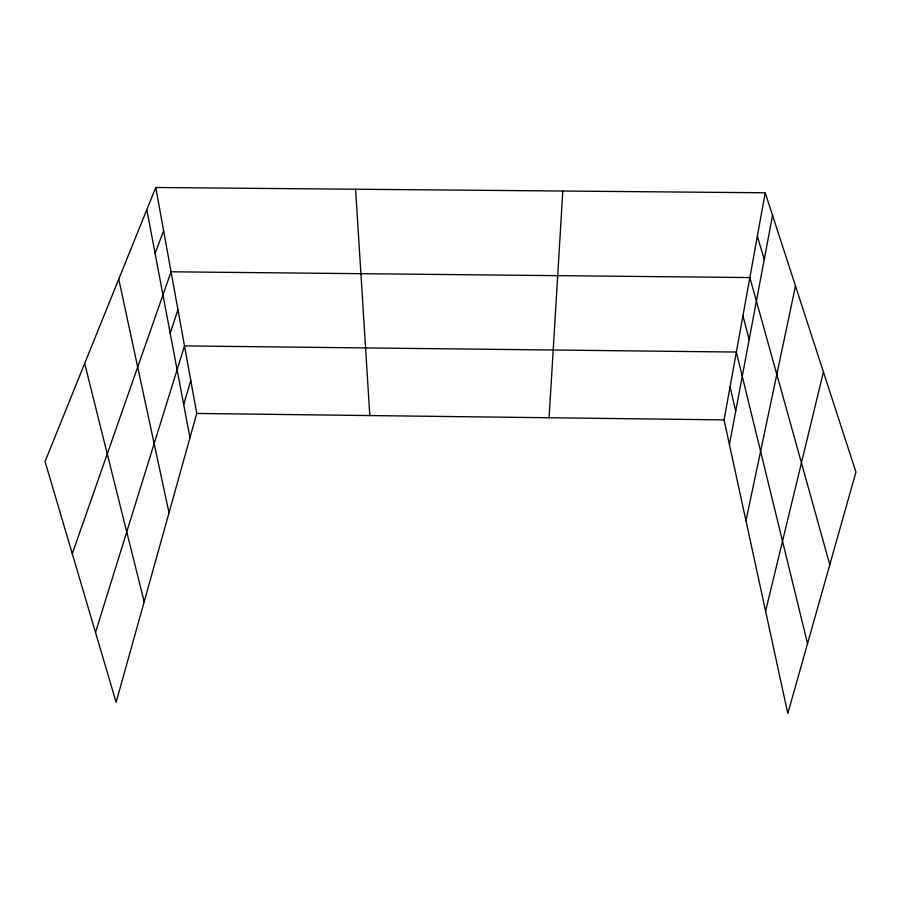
<?xml version="1.0" encoding="UTF-8"?>
<svg xmlns="http://www.w3.org/2000/svg" width="901" height="901" viewBox="0 0 901 901"><rect width="100%" height="100%" fill="white"/><g stroke="black" fill="none" stroke-linecap="round" stroke-linejoin="round"><path stroke-width="1.35" d="M549.092 417.749L562.821 191.023M765.219 192.78L855.95 472.045L787.812 713.502L724.066 419.889L765.219 192.78L155.772 187.498L45.05 461.515L116.116 702.251L196.756 413.446L155.772 187.498M729.416 444.553L772.54 215.305M745.96 520.722L795.482 285.932M765.591 611.193L823.424 371.922M183.691 404.538L190.775 380.436M95.506 632.446L184.514 345.905L736.354 352.054L807.533 643.596M170.199 333.246L177.947 309.719M72.283 553.766L171.066 271.787L749.857 277.564L829.798 564.702M155.096 253.429L163.61 230.724M196.756 413.446L724.066 419.889M757.336 236.265L764.251 259.33M742.942 315.699L749.159 339.587M84.671 363.463L144.183 601.767M730.069 386.743L735.689 411.194M118.763 279.085L169.028 512.782M146.818 209.663L189.976 437.762M355.613 189.221L369.815 415.564"/></g></svg>
